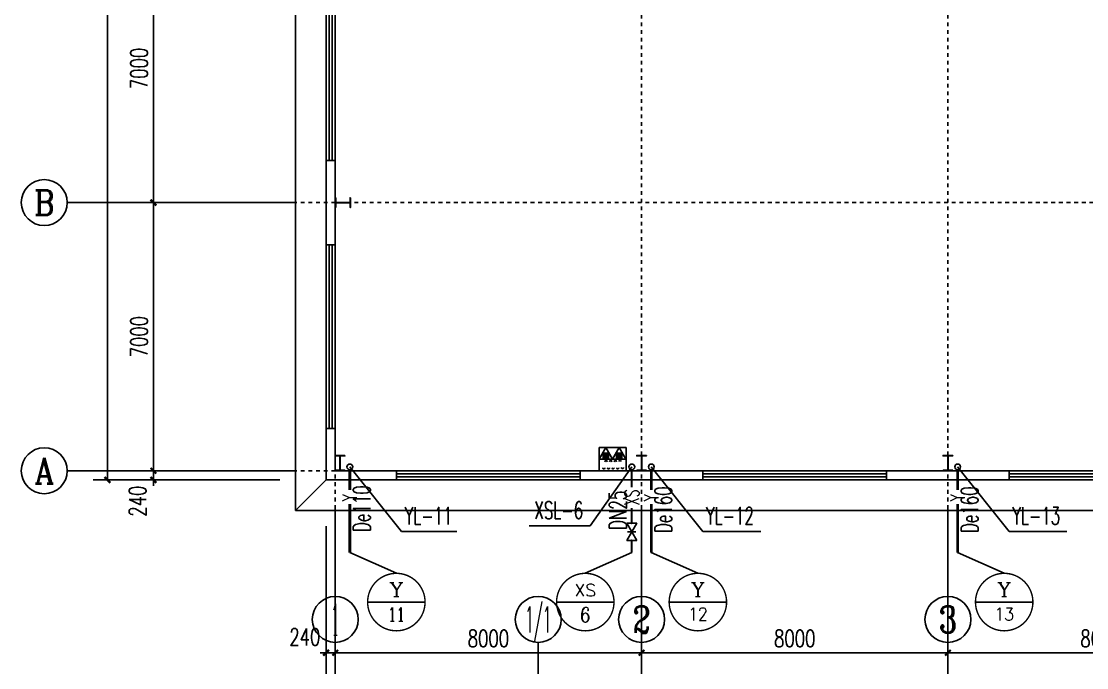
# Model space of a CAD drawing. Header units: millimetres. Extents: x 418357 to 841680, y 53918 to 109839.
# Drawn here: x 418356.66 to 418384.48, y 55163.3 to 55180.17 of the extents above; entities that cross this region are included whole.
import ezdxf
from ezdxf.enums import TextEntityAlignment as Align

# ---------------------------------------------------------------- set-up
doc = ezdxf.new("R2010")
doc.units = ezdxf.units.MM
doc.linetypes.add('DOTE', pattern=[2.42, 2, -0.2, 0.02, -0.2])
for name, color, linetype in [('0 - 梁柱', 3, 'Continuous'), ('AXIS', 171, 'Continuous'), ('AXIS_TEXT', 7, 'Continuous'), ('DIM_消防', 3, 'Continuous'), ('DIM_雨水', 3, 'Continuous'), ('DOTE', 8, 'DOTE'), ('GROUND', 150, 'Continuous'), ('JZ__灭火器', 6, 'Continuous'), ('PIPE-消防', 1, 'Continuous'), ('PIPE-雨水', 4, 'Continuous'), ('S_WALL', 9, 'Continuous'), ('TEXT_消防', 7, 'Continuous'), ('TEXT_雨水', 7, 'Continuous'), ('TWT_TEXT', 7, 'Continuous'), ('VALVE_消防', 7, 'Continuous'), ('VPIPE-消防', 1, 'Continuous'), ('VPIPE-雨水', 4, 'Continuous'), ('WALL-PARAPET', 6, 'Continuous'), ('WINDOW', 8, 'Continuous')]:
    doc.layers.add(name, color=color, linetype=linetype)
doc.styles.add('_TCH_AXIS', font='COMPLEX', dxfattribs={"bigfont": 'GBCBIG'})
doc.styles.add('_TCH_DIM_T3', font='SIMPLEX', dxfattribs={"width": 0.705882, "bigfont": 'GBCBIG'})
doc.styles.add('_TWT_CIRCLE', font='COMPLEX', dxfattribs={"width": 1.1, "height": 3, "bigfont": 'HZTXT'})
doc.styles.add('_TWT_PIPEDN', font='SIMPLEX', dxfattribs={"width": 0.8, "height": 3, "bigfont": 'HZTXT'})
doc.styles.add('_TWT_PIPETEXT', font='COMPLEX', dxfattribs={"width": 0.8, "height": 2.5, "bigfont": 'HZTXT'})
doc.styles.add('_TWT_SERIAL', font='COMPLEX', dxfattribs={"width": 0.8, "height": 3, "bigfont": 'HZTXT'})
doc.styles.add('COMPLEX', font='COMPLEX')
doc.dimstyles.new('_TCH_ARCH&&150', dxfattribs={"dimtxt": 446.25, "dimasz": 150, "dimexe": 375, "dimexo": 450, "dimgap": 150, "dimtad": 1, "dimdec": 0, "dimzin": 0, "dimdsep": 46, "dimtxsty": '_TCH_DIM_T3', "dimblk": 'ARCHTICK', "dimcen": 0.09, "dimclrt": 7, "dimazin": 2, "dimtfac": 1, "dimtdec": 0, "dimtix": 1, "dimtmove": 2, "dimatfit": 3, "dimfxl": 0, "dimtolj": 1, "dimtzin": 0, "dimarcsym": 0})

# ---------------------------------------------------------------- blocks, each defined once
blk = doc.blocks.new('A$C670E4FA6')
at = {"layer": '0 - 梁柱'}
h = blk.add_hatch(color=256, dxfattribs=at)
h.paths.add_polyline_path([(125, 0), (0, 0), (0, 12), (120, 12), (120, 200), (125, 200)])
h.paths.add_polyline_path([(250, 0), (125, 0), (125, 200), (130, 200), (130, 12), (250, 12)])
h.paths.add_polyline_path([(250, 388), (130, 388), (130, 200), (125, 200), (125, 400), (250, 400)])
h.paths.add_polyline_path([(125, 200), (120, 200), (120, 388), (0, 388), (0, 400), (125, 400)])
blk.add_lwpolyline([(0, 400), (0, 388), (120, 388), (120, 12), (0, 12), (0, 0), (250, 0), (250, 12), (130, 12), (130, 388), (250, 388), (250, 400)], close=True, dxfattribs=at)
blk = doc.blocks.new('消防软管卷盘')
blk.add_lwpolyline([(4963954, 151899), (4963954, 150312), (4964641, 150312), (4964641, 151899)], close=True)
for points, const_width in [([(4964134, 151704), (4964482, 151704)], 1), ([(4964134, 151566), (4964482, 151566)], 1), ([(4964134, 151428), (4964482, 151428)], 1), ([(4964134, 151290), (4964482, 151290)], 1), ([(4964134, 151152), (4964482, 151152)], 1), ([(4964134, 151014), (4964482, 151014)], 0.1), ([(4964134, 150876), (4964482, 150876)], 1), ([(4964134, 150738), (4964482, 150738)], 1), ([(4964150, 150600), (4964499, 150600)], 1), ([(4964150, 150462), (4964499, 150462)], 1)]:
    blk.add_lwpolyline(points, dxfattribs=dict(const_width=const_width))
for centre, start, end in [((4964134, 151636), 90, 270), ((4964134, 151360), 90, 270), ((4964482, 151498), 270, 90), ((4964134, 151084), 90, 270), ((4964134, 150808), 90, 270), ((4964482, 151222), 270, 90), ((4964482, 150946), 270, 90), ((4964150, 150532), 90, 270), ((4964499, 150670), 270, 90)]:
    blk.add_arc(centre, 69, start, end)
blk = doc.blocks.new('手提式干粉灭火器')
h = blk.add_hatch()
h.set_pattern_fill('ANSI31', color=256, scale=225.365854, style=0)
h.set_pattern_definition([(45, (276289.086, 185586.136), (-19.9197154, 19.9197154), [])])
h.paths.add_polyline_path([(72, 158), (-72, 158), (-72, 19), (72, 19)])
for points in [[(0, 303), (-175, 0), (175, 0)], [(-72, 19), (72, 19), (72, 158), (-72, 158)]]:
    blk.add_lwpolyline(points, close=True)
blk = doc.blocks.new('92623')
blk.add_lwpolyline([(8910066, 83014), (8909273, 83014), (8909273, 82670), (8910066, 82670)], close=True)
at = {"xscale": -0.5, "yscale": 0.5, "zscale": 0.5, "rotation": 89.99999999998747}
blk.add_blockref('消防软管卷盘', (8985223, 2565334), dxfattribs=at)
at = {"layer": 'JZ__灭火器', "xscale": 1.141071624, "yscale": 1.141071624, "zscale": 1.141071624, "rotation": 180}
for p in [(8909466, 83014), (8909863, 83014)]:
    blk.add_blockref('手提式干粉灭火器', p, dxfattribs=at)
blk = doc.blocks.new('_ArchTick')
at = {"color": 0, "linetype": 'ByBlock', "const_width": 0.4}
blk.add_lwpolyline([(-0.5, -0.5), (0.5, 0.5)], dxfattribs=at)
blk = doc.blocks.new('*D206')
at = {"layer": 'AXIS', "color": 0, "lineweight": -2}
for p, q in [((430593, 67272), (430593, 62397)), ((503073, 67272), (503073, 62397)), ((430593, 62772), (503073, 62772))]:
    blk.add_line(p, q, dxfattribs=at)
at = {"layer": 'Defpoints', "color": 0, "lineweight": -2}
for p in [(430593, 67722), (503073, 67722), (503073, 62772)]:
    blk.add_point(p, dxfattribs=at)
at = {"layer": 'AXIS', "color": 0, "lineweight": -2, "xscale": 150, "yscale": 150, "zscale": 150, "rotation": 180}
blk.add_blockref('_ArchTick', (430593, 62772), dxfattribs=at)
at = {"layer": 'AXIS', "color": 0, "lineweight": -2, "xscale": 150, "yscale": 150, "zscale": 150}
blk.add_blockref('_ArchTick', (503073, 62772), dxfattribs=at)
at = {"layer": 'AXIS', "color": 7, "insert": (466833, 63145), "char_height": 446.2, "attachment_point": 5, "style": '_TCH_DIM_T3'}
blk.add_mtext('\\A1;72480', dxfattribs=at)
blk = doc.blocks.new('*D207')
at = {"layer": 'AXIS', "color": 0, "lineweight": -2}
for p, q in [((430593, 67272), (430593, 63597)), ((430833, 67272), (430833, 63597)), ((430593, 63972), (430443, 63972)), ((430593, 63972), (430833, 63972)), ((430833, 63972), (430983, 63972))]:
    blk.add_line(p, q, dxfattribs=at)
at = {"layer": 'Defpoints', "color": 0, "lineweight": -2}
for p in [(430593, 67722), (430833, 67722), (430833, 63972)]:
    blk.add_point(p, dxfattribs=at)
at = {"layer": 'AXIS', "color": 0, "lineweight": -2, "xscale": 150, "yscale": 150, "zscale": 150}
blk.add_blockref('_ArchTick', (430593, 63972), dxfattribs=at)
at = {"layer": 'AXIS', "color": 0, "lineweight": -2, "xscale": 150, "yscale": 150, "zscale": 150, "rotation": 180}
blk.add_blockref('_ArchTick', (430833, 63972), dxfattribs=at)
at = {"layer": 'AXIS', "color": 7, "insert": (430038, 64384), "char_height": 446.2, "attachment_point": 5, "style": '_TCH_DIM_T3'}
blk.add_mtext('\\A1;240', dxfattribs=at)
blk = doc.blocks.new('*D208')
at = {"layer": 'AXIS', "color": 0, "lineweight": -2}
for p, q in [((430833, 67272), (430833, 63597)), ((438833, 67272), (438833, 63597)), ((430833, 63972), (438833, 63972))]:
    blk.add_line(p, q, dxfattribs=at)
at = {"layer": 'Defpoints', "color": 0, "lineweight": -2}
for p in [(430833, 67722), (438833, 67722), (438833, 63972)]:
    blk.add_point(p, dxfattribs=at)
at = {"layer": 'AXIS', "color": 0, "lineweight": -2, "xscale": 150, "yscale": 150, "zscale": 150, "rotation": 180}
blk.add_blockref('_ArchTick', (430833, 63972), dxfattribs=at)
at = {"layer": 'AXIS', "color": 0, "lineweight": -2, "xscale": 150, "yscale": 150, "zscale": 150}
blk.add_blockref('_ArchTick', (438833, 63972), dxfattribs=at)
at = {"layer": 'AXIS', "color": 7, "insert": (434833, 64345), "char_height": 446.2, "attachment_point": 5, "style": '_TCH_DIM_T3'}
blk.add_mtext('\\A1;8000', dxfattribs=at)
blk = doc.blocks.new('*D209')
at = {"layer": 'AXIS', "color": 0, "lineweight": -2}
for p, q in [((438833, 67272), (438833, 63597)), ((446833, 67272), (446833, 63597)), ((438833, 63972), (446833, 63972))]:
    blk.add_line(p, q, dxfattribs=at)
at = {"layer": 'Defpoints', "color": 0, "lineweight": -2}
for p in [(438833, 67722), (446833, 67722), (446833, 63972)]:
    blk.add_point(p, dxfattribs=at)
at = {"layer": 'AXIS', "color": 0, "lineweight": -2, "xscale": 150, "yscale": 150, "zscale": 150, "rotation": 180}
blk.add_blockref('_ArchTick', (438833, 63972), dxfattribs=at)
at = {"layer": 'AXIS', "color": 0, "lineweight": -2, "xscale": 150, "yscale": 150, "zscale": 150}
blk.add_blockref('_ArchTick', (446833, 63972), dxfattribs=at)
at = {"layer": 'AXIS', "color": 7, "insert": (442833, 64345), "char_height": 446.2, "attachment_point": 5, "style": '_TCH_DIM_T3'}
blk.add_mtext('\\A1;8000', dxfattribs=at)
blk = doc.blocks.new('*D210')
at = {"layer": 'AXIS', "color": 0, "lineweight": -2}
for p, q in [((446833, 67272), (446833, 63597)), ((454833, 67272), (454833, 63597)), ((446833, 63972), (454833, 63972))]:
    blk.add_line(p, q, dxfattribs=at)
at = {"layer": 'Defpoints', "color": 0, "lineweight": -2}
for p in [(446833, 67722), (454833, 67722), (454833, 63972)]:
    blk.add_point(p, dxfattribs=at)
at = {"layer": 'AXIS', "color": 0, "lineweight": -2, "xscale": 150, "yscale": 150, "zscale": 150, "rotation": 180}
blk.add_blockref('_ArchTick', (446833, 63972), dxfattribs=at)
at = {"layer": 'AXIS', "color": 0, "lineweight": -2, "xscale": 150, "yscale": 150, "zscale": 150}
blk.add_blockref('_ArchTick', (454833, 63972), dxfattribs=at)
at = {"layer": 'AXIS', "color": 7, "insert": (450833, 64345), "char_height": 446.2, "attachment_point": 5, "style": '_TCH_DIM_T3'}
blk.add_mtext('\\A1;8000', dxfattribs=at)
blk = doc.blocks.new('_AXISO')
blk.add_circle((0, 0), 0.5)
at = {"layer": 'AXIS_TEXT', "style": 'COMPLEX', "width": 1.041667}
blk.add_attdef('A', text='', height=0.56, dxfattribs=at).set_placement((-0.25, -0.28), (0.25, -0.28), align=Align.FIT)
blk = doc.blocks.new('*D231')
at = {"layer": 'AXIS', "color": 0, "lineweight": -2}
for p, q in [((429383, 110962), (424508, 110962)), ((424883, 68482), (424883, 110962)), ((429383, 68482), (424508, 68482))]:
    blk.add_line(p, q, dxfattribs=at)
at = {"layer": 'Defpoints', "color": 0, "lineweight": -2}
for p in [(424883, 110962), (429833, 110962), (429833, 68482)]:
    blk.add_point(p, dxfattribs=at)
at = {"layer": 'AXIS', "color": 0, "lineweight": -2, "xscale": 150, "yscale": 150, "zscale": 150}
for p, rotation in [((424883, 110962), 90), ((424883, 68482), 270)]:
    blk.add_blockref('_ArchTick', p, dxfattribs=dict(at, rotation=rotation))
at = {"layer": 'AXIS', "color": 7, "insert": (424510, 89722), "char_height": 446.2, "attachment_point": 5, "rotation": 90, "style": '_TCH_DIM_T3'}
blk.add_mtext('\\A1;42480', dxfattribs=at)
blk = doc.blocks.new('*D232')
at = {"layer": 'AXIS', "color": 0, "lineweight": -2}
for p, q in [((426083, 68722), (426083, 68872)), ((429383, 68722), (425708, 68722)), ((429383, 68482), (425708, 68482)), ((426083, 68482), (426083, 68722)), ((426083, 68482), (426083, 68332))]:
    blk.add_line(p, q, dxfattribs=at)
at = {"layer": 'Defpoints', "color": 0, "lineweight": -2}
for p in [(426083, 68722), (429833, 68722), (429833, 68482)]:
    blk.add_point(p, dxfattribs=at)
at = {"layer": 'AXIS', "color": 0, "lineweight": -2, "xscale": 150, "yscale": 150, "zscale": 150}
for p, rotation in [((426083, 68722), 270), ((426083, 68482), 90)]:
    blk.add_blockref('_ArchTick', p, dxfattribs=dict(at, rotation=rotation))
at = {"layer": 'AXIS', "color": 7, "insert": (425670, 67927), "char_height": 446.2, "attachment_point": 5, "rotation": 90, "style": '_TCH_DIM_T3'}
blk.add_mtext('\\A1;240', dxfattribs=at)
blk = doc.blocks.new('*D233')
at = {"layer": 'AXIS', "color": 0, "lineweight": -2}
for p, q in [((429383, 75722), (425708, 75722)), ((426083, 68722), (426083, 75722)), ((429383, 68722), (425708, 68722))]:
    blk.add_line(p, q, dxfattribs=at)
at = {"layer": 'Defpoints', "color": 0, "lineweight": -2}
for p in [(426083, 75722), (429833, 75722), (429833, 68722)]:
    blk.add_point(p, dxfattribs=at)
at = {"layer": 'AXIS', "color": 0, "lineweight": -2, "xscale": 150, "yscale": 150, "zscale": 150}
for p, rotation in [((426083, 75722), 90), ((426083, 68722), 270)]:
    blk.add_blockref('_ArchTick', p, dxfattribs=dict(at, rotation=rotation))
at = {"layer": 'AXIS', "color": 7, "insert": (425710, 72222), "char_height": 446.2, "attachment_point": 5, "rotation": 90, "style": '_TCH_DIM_T3'}
blk.add_mtext('\\A1;7000', dxfattribs=at)
blk = doc.blocks.new('*D234')
at = {"layer": 'AXIS', "color": 0, "lineweight": -2}
for p, q in [((429383, 82722), (425708, 82722)), ((426083, 75722), (426083, 82722)), ((429383, 75722), (425708, 75722))]:
    blk.add_line(p, q, dxfattribs=at)
at = {"layer": 'Defpoints', "color": 0, "lineweight": -2}
for p in [(426083, 82722), (429833, 82722), (429833, 75722)]:
    blk.add_point(p, dxfattribs=at)
at = {"layer": 'AXIS', "color": 0, "lineweight": -2, "xscale": 150, "yscale": 150, "zscale": 150}
for p, rotation in [((426083, 82722), 90), ((426083, 75722), 270)]:
    blk.add_blockref('_ArchTick', p, dxfattribs=dict(at, rotation=rotation))
at = {"layer": 'AXIS', "color": 7, "insert": (425710, 79222), "char_height": 446.2, "attachment_point": 5, "rotation": 90, "style": '_TCH_DIM_T3'}
blk.add_mtext('\\A1;7000', dxfattribs=at)
blk = doc.blocks.new('$TCHSYS$WIN2D')
for p, q in [((-0.5, 0.5), (0.5, 0.5)), ((-0.5, 0.5), (-0.5, -0.5)), ((0.5, 0.5), (0.5, -0.5)), ((0.5, 0.1667), (-0.5, 0.1667)), ((0.5, -0.1667), (-0.5, -0.1667)), ((-0.5, -0.5), (0.5, -0.5))]:
    blk.add_line(p, q)
blk = doc.blocks.new('$VALVE$00000296')
for points in [[(-125, 72), (-125, -72), (125, 72), (125, -72), (-125, 72)], [(0, 60), (0, -64)]]:
    blk.add_lwpolyline(points)
for p in [(-125, 0), (125, 0)]:
    blk.add_point(p)
blk = doc.blocks.new('1325346')
at = {"layer": 'AXIS', "lineweight": -2}
for p, q in [((439034.4, 108597.2), (439034.4, 114597.2)), ((444334.4, 108597.2), (444334.4, 114597.2)), ((447034.4, 108597.2), (447034.4, 114597.2)), ((455034.4, 108597.2), (455034.4, 114597.2))]:
    blk.add_line(p, q, dxfattribs=at)
at = {"layer": 'AXIS'}
ref = blk.add_blockref('_AXISO', (439034.4, 115197.2), dxfattribs=dict(at, xscale=1200, yscale=1200, zscale=1200))
ref.add_attrib('A', '1', dxfattribs={"layer": 'AXIS_TEXT', "height": 817.2, "style": '_TCH_AXIS', "width": 0.555556}).set_placement((438937.1, 114788.6), (439131.7, 114788.6), align=Align.FIT)
ref = blk.add_blockref('_AXISO', (444334.4, 115197.2), dxfattribs=dict(at, xscale=1200, yscale=1200, zscale=1200))
ref.add_attrib('A', '1/1', dxfattribs={"layer": 'AXIS_TEXT', "height": 678.82, "style": '_TCH_AXIS', "width": 0.456522}).set_placement((443995, 114857.8), (444673.8, 114857.8), align=Align.FIT)
ref = blk.add_blockref('_AXISO', (447034.4, 115197.2), dxfattribs=dict(at, xscale=1200, yscale=1200, zscale=1200))
ref.add_attrib('A', '2', dxfattribs={"layer": 'AXIS_TEXT', "height": 698.9, "style": '_TCH_AXIS'}).set_placement((446801.4, 114847.7), (447267.4, 114847.7), align=Align.FIT)
ref = blk.add_blockref('_AXISO', (455034.4, 115197.2), dxfattribs=dict(at, xscale=1200, yscale=1200, zscale=1200))
ref.add_attrib('A', '3', dxfattribs={"layer": 'AXIS_TEXT', "height": 698.9, "style": '_TCH_AXIS'}).set_placement((454801.4, 114847.7), (455267.4, 114847.7), align=Align.FIT)
blk = doc.blocks.new('132423')
at = {"layer": 'AXIS', "lineweight": -2}
for p, q in [((429833, 75722), (423833, 75722)), ((429833, 68722), (423833, 68722)), ((430833, 67722), (430833, 61722)), ((438833, 67722), (438833, 61722)), ((446833, 67722), (446833, 61722))]:
    blk.add_line(p, q, dxfattribs=at)
at = {"layer": 'DIM_消防', "lineweight": -2}
for p, q in [((438578.3, 68822.1), (437488.4, 67285.8)), ((437488.4, 67285.8), (435900.9, 67285.8)), ((433178.2, 65294.6), (431678.2, 65294.6)), ((438112.8, 65294.6), (436612.8, 65294.6)), ((441053.2, 65294.6), (439553.2, 65294.6)), ((449053.2, 65294.6), (447553.2, 65294.6))]:
    blk.add_line(p, q, dxfattribs=at)
at = {"layer": 'DIM_消防', "lineweight": -2, "const_width": 37.5}
for points in [[(433178.2, 65294.6, 1), (431678.2, 65294.6, 1)], [(438112.8, 65294.6, 1), (436612.8, 65294.6, 1)], [(441053.2, 65294.6, 1), (439553.2, 65294.6, 1)], [(449053.2, 65294.6, 1), (447553.2, 65294.6, 1)]]:
    blk.add_lwpolyline(points, format="xyb", close=True, dxfattribs=at)
at = {"layer": 'DIM_雨水', "lineweight": -2}
for p, q in [((431212.7, 68822.1), (432558.9, 67137.4)), ((439087.7, 68822.1), (440433.9, 67137.4)), ((447087.7, 68822.1), (448433.9, 67137.4)), ((432558.9, 67137.4), (434004.2, 67137.4)), ((440433.9, 67137.4), (441943.4, 67137.4)), ((448433.9, 67137.4), (449943.4, 67137.4))]:
    blk.add_line(p, q, dxfattribs=at)
at = {"layer": 'DOTE'}
for p, q in [((430833, 67722), (430833, 111722)), ((438833, 67722), (438833, 111722)), ((446833, 67722), (446833, 111722)), ((503833, 75722), (429833, 75722)), ((503833, 68722), (429833, 68722))]:
    blk.add_line(p, q, dxfattribs=at)
at = {"layer": 'GROUND', "color": 8, "lineweight": -2}
for p, q in [((429793, 101622), (429793, 67682)), ((430593, 101622), (430593, 68482)), ((430593, 68482), (429793, 67682)), ((430593, 68482), (462833, 68482)), ((429793, 67682), (462833, 67682))]:
    blk.add_line(p, q, dxfattribs=at)
at = {"layer": 'PIPE-消防', "linetype": 'Continuous', "lineweight": -2, "ltscale": 1.5, "const_width": 52.5}
for points in [[(438578.3, 68747.1), (438578.3, 68285.6)], [(438578.3, 67747.1), (438578.3, 67352.5)], [(438578.3, 66902.5), (438578.3, 66585.3)]]:
    blk.add_lwpolyline(points, dxfattribs=at)
at = {"layer": 'PIPE-雨水', "linetype": 'Continuous', "lineweight": -2, "ltscale": 1.5, "const_width": 75}
for points in [[(431212.7, 68747.1), (431212.7, 68219.2)], [(439087.7, 68747.1), (439087.7, 68219.2)], [(447087.7, 68747.1), (447087.7, 68219.2)], [(431212.7, 67852), (431212.7, 66585.3)], [(439087.7, 67852), (439087.7, 66585.3)], [(447087.7, 67852), (447087.7, 66585.3)]]:
    blk.add_lwpolyline(points, dxfattribs=at)
at = {"layer": 'S_WALL', "color": 3}
for p, q in [((432428.2, 66044.6), (431212.7, 66585.3)), ((437362.8, 66044.6), (438578.3, 66585.3)), ((440303.2, 66044.6), (439087.7, 66585.3)), ((448303.2, 66044.6), (447087.7, 66585.3))]:
    blk.add_line(p, q, dxfattribs=at)
at = {"layer": 'VPIPE-消防', "linetype": 'Continuous', "lineweight": -2}
blk.add_circle((438578.3, 68822.1), 75, dxfattribs=at)
at = {"layer": 'VPIPE-雨水', "linetype": 'Continuous', "lineweight": -2}
for centre in [(431212.7, 68822.1), (439087.7, 68822.1), (447087.7, 68822.1)]:
    blk.add_circle(centre, 75, dxfattribs=at)
at = {"layer": 'WALL-PARAPET', "lineweight": -2}
for p, q in [((430833, 76822), (430593, 76822)), ((430593, 76822), (430593, 74622)), ((430833, 74622), (430833, 76822)), ((430593, 74622), (430833, 74622)), ((430833, 69822), (430593, 69822)), ((430593, 69822), (430593, 68482)), ((430833, 68722), (430833, 69822)), ((430593, 68482), (432433, 68482)), ((432433, 68722), (430833, 68722)), ((432433, 68482), (432433, 68722)), ((440433, 68722), (437233, 68722)), ((437233, 68722), (437233, 68482)), ((437233, 68482), (440433, 68482)), ((440433, 68482), (440433, 68722)), ((448433, 68722), (445233, 68722)), ((445233, 68722), (445233, 68482)), ((445233, 68482), (448433, 68482)), ((448433, 68482), (448433, 68722))]:
    blk.add_line(p, q, dxfattribs=at)
at = {"xscale": -0.882, "yscale": 0.882, "zscale": 0.882, "rotation": 180}
blk.add_blockref('92623', (-7420250, 142243), dxfattribs=at)
at = {"layer": '0 - 梁柱', "rotation": 270}
blk.add_blockref('A$C670E4FA6', (430833, 75847), dxfattribs=at)
at = {"layer": '0 - 梁柱', "xscale": -1}
for p in [(431083, 68722), (438958, 68722), (446958, 68722)]:
    blk.add_blockref('A$C670E4FA6', p, dxfattribs=at)
at = {"layer": 'AXIS'}
ref = blk.add_blockref('_AXISO', (423233, 75722), dxfattribs=dict(at, xscale=1200, yscale=1200, zscale=1200))
ref.add_attrib('A', 'B', dxfattribs={"layer": 'AXIS_TEXT', "height": 652.9, "style": '_TCH_AXIS'}).set_placement((422968.7, 75395.5), (423497.2, 75395.5), align=Align.FIT)
ref = blk.add_blockref('_AXISO', (423233, 68722), dxfattribs=dict(at, xscale=1200, yscale=1200, zscale=1200))
ref.add_attrib('A', 'A', dxfattribs={"layer": 'AXIS_TEXT', "height": 668.2, "style": '_TCH_AXIS', "width": 0.888889}).set_placement((422978.4, 68387.9), (423487.5, 68387.9), align=Align.FIT)
at = {"layer": 'VALVE_消防', "lineweight": -2, "xscale": -1.8, "yscale": 1.8, "zscale": 1.8, "rotation": 270}
blk.add_blockref('$VALVE$00000296', (438578.3, 67127.5), dxfattribs=at)
at = {"layer": 'WINDOW', "yscale": -240}
for p, xscale, zscale, rotation in [((430713, 79222), 4800, 4800, 90), ((430713, 72222), -4800, -4800, 90), ((434833, 68602), 4800, 4800, 179.9999999999999), ((442833, 68602), 4800, 4800, 179.9999999999999), ((450833, 68602), 4800, 4800, 179.9999999999999)]:
    blk.add_blockref('$TCHSYS$WIN2D', p, dxfattribs=dict(at, xscale=xscale, zscale=zscale, rotation=rotation))
at = {"layer": 'DIM_消防', "color": 7, "lineweight": -2, "style": '_TWT_CIRCLE'}
for s, height, p, p2 in [('Y', 372.7, (432242.7, 65436.2), (432613.6, 65436.2)), ('XS', 317.96, (437079.7, 65445.2), (437645.9, 65445.2)), ('Y', 372.7, (440117.7, 65436.2), (440488.6, 65436.2)), ('Y', 372.7, (448117.7, 65436.2), (448488.6, 65436.2)), ('11', 355.19, (432204.9, 64795.1), (432651.4, 64795.1)), ('6', 388.1, (437220.5, 64767.2), (437505.1, 64767.2)), ('12', 336.64, (440047.5, 64810.6), (440558.9, 64810.6)), ('13', 336.64, (448047.5, 64810.6), (448558.9, 64810.6))]:
    blk.add_text(s, height=height, dxfattribs=at).set_placement(p, p2, align=Align.FIT)
at = {"layer": 'TEXT_消防', "lineweight": -2, "style": '_TWT_PIPETEXT', "width": 0.64}
blk.add_text('XS', height=375, rotation=90, dxfattribs=at).set_placement((438765.8, 67822.1))
at = {"layer": 'TEXT_消防', "linetype": 'Continuous', "lineweight": -2, "style": '_TWT_PIPEDN', "width": 0.64}
blk.add_text('DN25', height=450, rotation=90, dxfattribs=at).set_placement((438439.1, 67175.7))
at = {"layer": 'TEXT_雨水', "linetype": 'Continuous', "lineweight": -2, "style": '_TWT_PIPEDN', "width": 0.64}
for s, p in [('De110', (431751.2, 67120.8)), ('De160', (439626.2, 67093.4)), ('De160', (447626.2, 67093.4))]:
    blk.add_text(s, height=450, rotation=90, dxfattribs=at).set_placement(p)
at = {"layer": 'TEXT_雨水', "lineweight": -2, "style": '_TWT_PIPETEXT', "width": 0.64}
for p in [(431400.2, 67927), (439275.2, 67927), (447275.2, 67927)]:
    blk.add_text('Y', height=375, rotation=90, dxfattribs=at).set_placement(p)
at = {"layer": 'TWT_TEXT', "lineweight": -2, "style": '_TWT_SERIAL', "width": 0.64}
for s, p in [('XSL-6', (436035.9, 67465.8)), ('YL-11', (432648.6, 67317.4)), ('YL-12', (440519.3, 67317.4)), ('YL-13', (448519.3, 67317.4))]:
    blk.add_text(s, height=450, dxfattribs=at).set_placement(p)
at = {"layer": 'AXIS'}
for p1, p2, distance, picture, middle in [((429833, 68482), (429833, 110962), 4950, '*D231', (424509.9, 89722)), ((429833, 75722), (429833, 82722), 3750, '*D234', (425709.9, 79222)), ((429833, 68722), (429833, 75722), 3750, '*D233', (425709.9, 72222)), ((430593, 67722), (503073, 67722), -4950, '*D206', (466833, 63145.1)), ((430833, 67722), (438833, 67722), -3750, '*D208', (434833, 64345.1)), ((438833, 67722), (446833, 67722), -3750, '*D209', (442833, 64345.1)), ((446833, 67722), (454833, 67722), -3750, '*D210', (450833, 64345.1))]:
    dim = blk.add_aligned_dim(p1=p1, p2=p2, distance=distance, dimstyle='_TCH_ARCH&&150', dxfattribs=at)
    dim.commit()
    dim.dimension.update_dxf_attribs({"geometry": picture, "text_midpoint": middle})
for base, p1, p2, angle, picture, middle in [((426083, 68722), (429833, 68482), (429833, 68722), 90, '*D232', (425670.5, 67927)), ((430833, 63972), (430593, 67722), (430833, 67722), 0, '*D207', (430038, 64384.5))]:
    dim = blk.add_linear_dim(base=base, p1=p1, p2=p2, angle=angle, dimstyle='_TCH_ARCH&&150', dxfattribs=at)
    dim.commit()
    dim.dimension.update_dxf_attribs({"geometry": picture, "text_midpoint": middle, "dimtype": 161})

msp = doc.modelspace()

# ---------------------------------------------------------------- block references
at = {"layer": 'Defpoints', "lineweight": -2, "xscale": 0.001, "yscale": 0.001, "zscale": 0.001}
for name, p in [('132423', (417934.025, 55099.718)), ('1325346', (417925.824, 55049.363))]:
    msp.add_blockref(name, p, dxfattribs=at)

doc.saveas('drawing.dxf')
